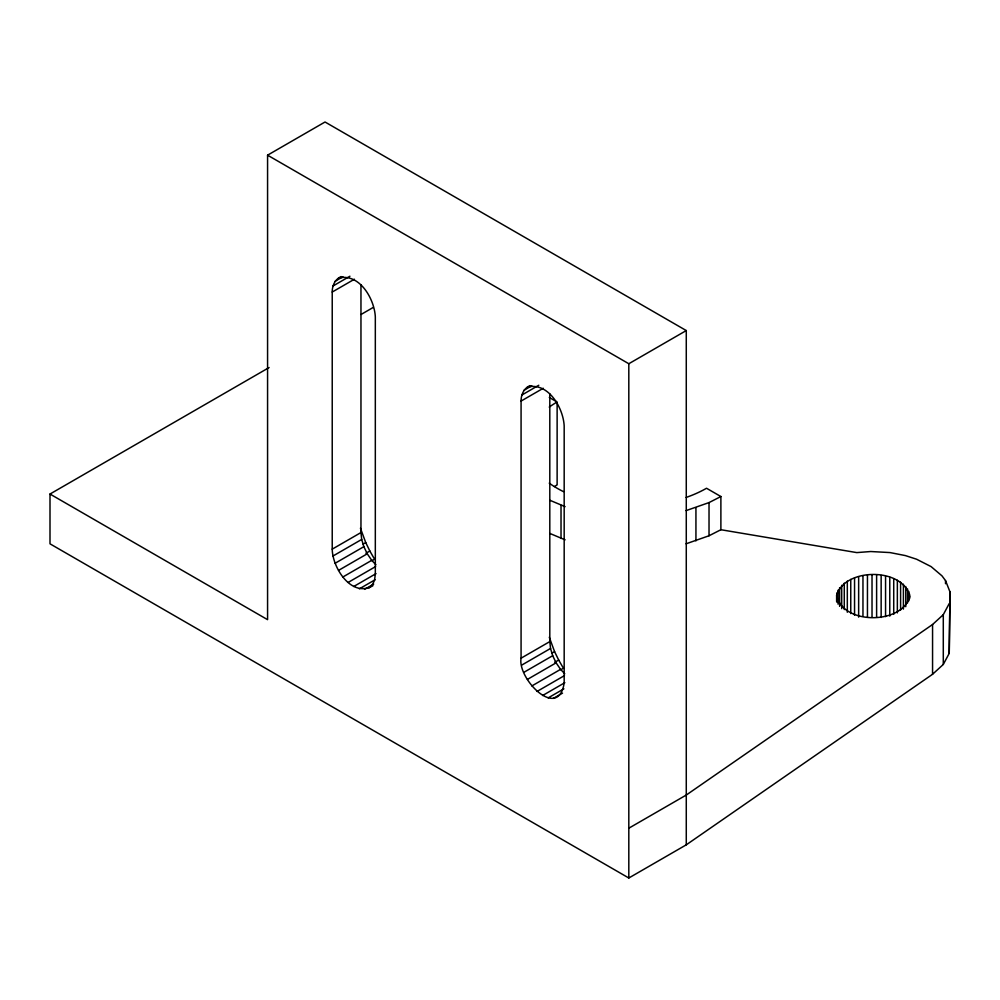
<?xml version="1.0" encoding="UTF-8"?>
<svg xmlns="http://www.w3.org/2000/svg" width="1000" height="1000" viewBox="0 0 1000 1000"><rect width="100%" height="100%" fill="white"/><g stroke="black" fill="none" stroke-linecap="round" stroke-linejoin="round"><path stroke-width="1.5" d="M269.1 367.55L50 494.038L50 543.825L628.812 878L686.275 844.825L932.562 674.275L943.288 664.438L949.237 653.325L950 591.938L945.525 580.6L941.963 575.837L931.087 566.6L916.562 559.212L905.387 555.588L890.013 552.575L870.75 551.525L856.787 552.6L720.888 529.725L709.025 535.763L686.075 543.8M949.237 653.325L950 591.938M372.925 585.725C351.737 598.212 332.475 568.025 332.225 549.15L332.225 292.038C332.125 285.675 335.05 279.163 341.15 276.575M527.388 387.113C548.263 381.825 563.3 407.837 564.175 425.95L564.175 683.062C558.237 721.012 517.238 678.763 521.075 658.188L521.075 401.062C520.975 394.7 523.9 388.188 530 385.6M836.625 595.413C844.65 567.275 903.775 567.238 909.725 596.737C901.688 624.862 842.575 624.913 836.625 595.413L836.625 601.625M628.812 828.213L686.275 795.037L932.562 624.513L943.288 614.675L949.237 603.562M369.012 587.987L372.438 584.812L374.588 580.05L375.325 574.038L375.325 316.913C374.45 298.812 359.412 272.8 338.537 278.087M50 494.038L267.575 619.663L267.575 155.175L325.037 122L686.275 330.562L686.275 844.825M335.112 281.262L342.95 276.737M332.962 286.012L349.938 276.212M332.225 292.038L354.425 279.212M361.062 314.462L373.237 307.438M523.962 390.288L531.8 385.763M521.812 395.05L538.787 385.25M521.075 401.062L543.275 388.25M267.575 155.175L628.812 363.738L686.275 330.562M332.225 549.15L360.962 532.562L360.962 284.8M332.962 556.025L361.688 539.438L360.962 532.562M363.113 544.075L365.725 542.562L360.438 528.225M335.112 563.263L363.85 546.675L361.688 539.438M365.925 553.275L369.837 551.013L365.725 542.562M338.537 570.4L367.262 553.8L363.85 546.675M343 576.925L371.737 560.337L375.887 564.725M371.95 560.7L374.562 559.2L369.837 551.013M348.2 582.413L375.625 566.575M353.775 586.475L375.975 573.663M359.35 588.85L375.025 579.8M364.55 589.362L373.688 584.087M521.075 658.188L549.8 641.6L549.8 393.825M521.812 665.05L550.538 648.462L549.8 641.6M551.95 653.1L554.562 651.6L549.288 637.263M523.962 672.288L552.688 655.7L550.538 648.462M554.763 662.3L558.688 660.05L554.562 651.6M527.388 679.425L556.112 662.837L552.688 655.7M531.85 685.95L560.575 669.362L564.738 673.75M560.8 669.737L563.413 668.225L558.688 660.05M537.05 691.438L564.475 675.6M542.625 695.512L564.825 682.688M548.2 697.875L563.875 688.838M553.4 698.4L562.537 693.112M686.075 510.613L709.025 502.587L720.888 496.538L720.888 529.725M549.913 500.288L565.1 506.662M549.913 533.462L565.1 539.837M549.288 397.463L557.125 401.987L557.125 484.938A105.65 61 0 0 0 554.4 486.562M720.888 496.538L706.525 488.25A105.65 61 0 0 1 686.125 497.438M556.112 662.837L560.575 669.362M367.262 553.8L371.737 560.337M945.525 580.6L945.525 583.713M943.288 614.675L943.288 664.438M932.562 624.513L932.562 674.275M909.575 594.087L909.575 598.75M908.863 591.462L908.863 600.8M907.575 588.925L907.575 602.913M905.75 586.487L905.75 606.7M903.413 584.2L903.413 609.087M900.6 582.112L900.6 610.1M897.35 580.237L897.35 612.888M893.725 578.612L893.725 614.375M889.775 577.263L889.775 616.138M885.562 576.213L885.562 616.638M881.15 575.462L881.15 617.463M876.612 575.05L876.612 617.038M872.025 574.975L872.025 616.962M867.45 575.212L867.45 617.212M862.962 575.8L862.962 616.237M858.65 576.7L858.65 617.125M854.55 577.9L854.55 615.225M850.763 579.388L850.763 613.6M847.312 581.138L847.312 612.25M844.275 583.138L844.275 609.575M841.7 585.325L841.7 608.65M839.613 587.688L839.613 606.35M838.05 590.188L838.05 604.175M837.05 592.775L837.05 602.1M709.025 502.587L709.025 535.763M695.938 507.713L695.938 540.887M628.812 363.738L628.812 878M561.025 505.262L561.025 538.45M563.45 491.613A105.65 61 0 0 1 549.237 483.15M549.237 407.088A105.65 61 0 0 1 555.75 402.8"/></g></svg>
